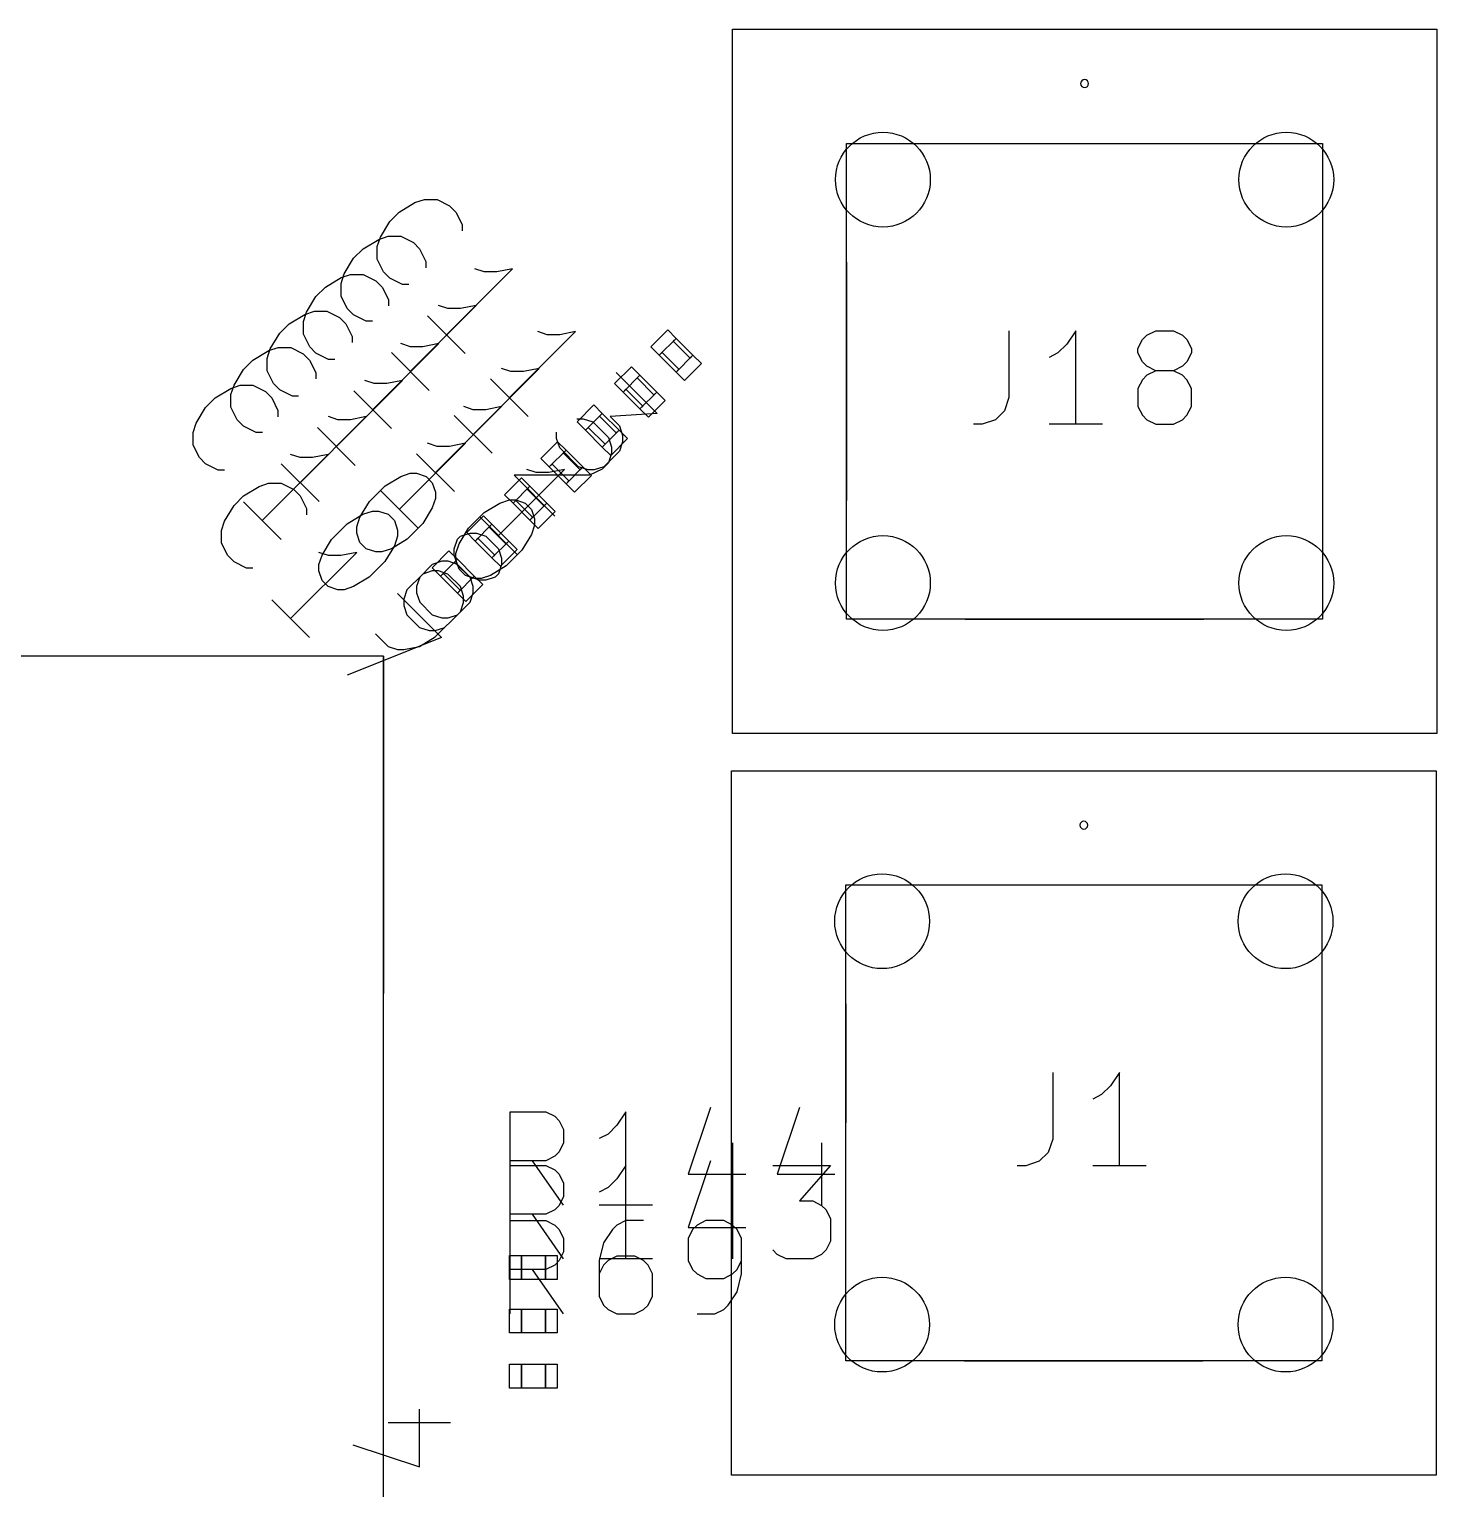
# Model space of a CAD drawing. Header units: millimetres. Extents: x -1 to 260, y -56 to 300.
# Drawn here: x 53.72 to 71.44, y 181.29 to 199.67 of the extents above; entities that cross this region are included whole.
import ezdxf

# ---------------------------------------------------------------- set-up
doc = ezdxf.new("R2010")
doc.units = ezdxf.units.MM
for name, color, linetype, true_color in [('Edge.Cuts', 254, 'CONTINUOUS', 0xd0d2cd), ('F.Fab', 9, 'CONTINUOUS', 0xafafaf), ('F.Silkscreen', 41, 'CONTINUOUS', 0xf2eda1)]:
    doc.layers.add(name, color=color, linetype=linetype, true_color=true_color)

msp = doc.modelspace()

# ---------------------------------------------------------------- linework, layer by layer
at = {"layer": 'Edge.Cuts'}
for centre in [(64.47, 197.78), (69.55, 197.78), (64.47, 192.7), (69.55, 192.7), (64.46, 188.44), (69.54, 188.44), (64.46, 183.36), (69.54, 183.36)]:
    msp.add_circle(centre, 0.5969, dxfattribs=at)
at = {"layer": 'F.Fab', "linetype": 'CONTINUOUS'}
for p, q in [((62.575, 199.675), (71.445, 199.675)), ((62.575, 190.805), (62.575, 199.675)), ((71.445, 199.675), (71.445, 190.805)), ((64.013, 198.237), (70.007, 198.237)), ((64.013, 192.243), (64.013, 198.237)), ((70.007, 198.237), (70.007, 192.243)), ((61.548095, 195.6748), (61.760227, 195.886932)), ((61.866293, 195.780866), (61.654161, 195.568734)), ((61.760227, 195.886932), (61.866293, 195.780866)), ((61.830938, 195.745511), (61.866293, 195.780866)), ((61.866293, 195.780866), (62.078425, 195.568734)), ((61.654161, 195.568734), (61.548095, 195.6748)), ((61.654161, 195.568734), (61.689516, 195.604089)), ((61.689516, 195.604089), (61.901648, 195.391957)), ((62.04307, 195.533379), (61.830938, 195.745511)), ((61.092011, 195.211647), (61.304143, 195.423779)), ((61.304143, 195.423779), (61.410209, 195.317713)), ((61.866293, 195.356602), (61.654161, 195.568734)), ((61.866293, 195.356602), (62.078425, 195.568734)), ((62.184491, 195.462668), (61.972359, 195.250536)), ((62.078425, 195.568734), (62.04307, 195.533379)), ((62.078425, 195.568734), (62.184491, 195.462668)), ((61.410209, 195.317713), (61.198077, 195.105581)), ((61.374854, 195.282358), (61.410209, 195.317713)), ((61.586986, 195.070226), (61.374854, 195.282358)), ((61.410209, 195.317713), (61.622341, 195.105581)), ((61.901648, 195.391957), (61.866293, 195.356602)), ((61.972359, 195.250536), (61.866293, 195.356602)), ((61.198077, 195.105581), (61.092011, 195.211647)), ((61.198077, 195.105581), (61.233432, 195.140936)), ((61.410209, 194.893449), (61.198077, 195.105581)), ((61.233432, 195.140936), (61.445564, 194.928804)), ((61.410209, 194.893449), (61.622341, 195.105581)), ((61.622341, 195.105581), (61.586986, 195.070226)), ((61.622341, 195.105581), (61.728407, 194.999515)), ((60.618248, 194.730812), (60.83038, 194.942944)), ((60.83038, 194.942944), (60.936446, 194.836878)), ((61.445564, 194.928804), (61.410209, 194.893449)), ((61.516275, 194.787383), (61.410209, 194.893449)), ((61.728407, 194.999515), (61.516275, 194.787383)), ((60.724314, 194.624746), (60.618248, 194.730812)), ((60.936446, 194.836878), (60.724314, 194.624746)), ((60.901091, 194.801523), (60.936446, 194.836878)), ((61.113223, 194.589391), (60.901091, 194.801523)), ((60.936446, 194.836878), (61.148578, 194.624746)), ((60.724314, 194.624746), (60.759669, 194.660101)), ((60.936446, 194.412614), (60.724314, 194.624746)), ((60.759669, 194.660101), (60.971801, 194.447969)), ((60.936446, 194.412614), (61.148578, 194.624746)), ((61.254644, 194.51868), (61.042512, 194.306548)), ((61.148578, 194.624746), (61.113223, 194.589391)), ((61.148578, 194.624746), (61.254644, 194.51868)), ((60.162167, 194.267659), (60.374299, 194.479791)), ((60.480365, 194.373725), (60.268233, 194.161593)), ((60.374299, 194.479791), (60.480365, 194.373725)), ((60.44501, 194.33837), (60.480365, 194.373725)), ((60.657142, 194.126238), (60.44501, 194.33837)), ((60.480365, 194.373725), (60.692497, 194.161593)), ((60.971801, 194.447969), (60.936446, 194.412614)), ((61.042512, 194.306548), (60.936446, 194.412614)), ((60.268233, 194.161593), (60.162167, 194.267659)), ((60.268233, 194.161593), (60.303588, 194.196948)), ((60.480365, 193.949461), (60.268233, 194.161593)), ((60.303588, 194.196948), (60.51572, 193.984816)), ((60.480365, 193.949461), (60.692497, 194.161593)), ((60.692497, 194.161593), (60.657142, 194.126238)), ((60.692497, 194.161593), (60.798563, 194.055527)), ((59.706083, 193.811575), (59.918215, 194.023707)), ((59.918215, 194.023707), (60.024281, 193.917641)), ((60.51572, 193.984816), (60.480365, 193.949461)), ((60.586431, 193.843395), (60.480365, 193.949461)), ((60.798563, 194.055527), (60.586431, 193.843395)), ((59.812149, 193.705509), (59.706083, 193.811575)), ((60.024281, 193.917641), (59.812149, 193.705509)), ((59.988926, 193.882286), (60.024281, 193.917641)), ((60.201058, 193.670154), (59.988926, 193.882286)), ((60.024281, 193.917641), (60.236413, 193.705509)), ((59.812149, 193.705509), (59.847504, 193.740864)), ((60.024281, 193.493377), (59.812149, 193.705509)), ((59.847504, 193.740864), (60.059636, 193.528732)), ((60.024281, 193.493377), (60.236413, 193.705509)), ((60.342479, 193.599443), (60.130347, 193.387311)), ((60.236413, 193.705509), (60.201058, 193.670154)), ((60.236413, 193.705509), (60.342479, 193.599443)), ((59.228786, 193.334278), (59.440918, 193.54641)), ((59.546984, 193.440344), (59.334852, 193.228212)), ((59.440918, 193.54641), (59.546984, 193.440344)), ((59.511629, 193.404989), (59.546984, 193.440344)), ((59.723761, 193.192857), (59.511629, 193.404989)), ((59.546984, 193.440344), (59.759116, 193.228212)), ((60.059636, 193.528732), (60.024281, 193.493377)), ((60.130347, 193.387311), (60.024281, 193.493377)), ((59.334852, 193.228212), (59.228786, 193.334278)), ((59.334852, 193.228212), (59.370207, 193.263567)), ((59.546984, 193.01608), (59.334852, 193.228212)), ((59.370207, 193.263567), (59.582339, 193.051435)), ((59.546984, 193.01608), (59.759116, 193.228212)), ((59.759116, 193.228212), (59.723761, 193.192857)), ((59.759116, 193.228212), (59.865182, 193.122146)), ((58.793914, 192.892334), (59.006046, 193.104466)), ((59.006046, 193.104466), (59.112112, 192.9984)), ((59.582339, 193.051435), (59.546984, 193.01608)), ((59.865182, 193.122146), (59.65305, 192.910014)), ((58.89998, 192.786268), (58.793914, 192.892334)), ((59.112112, 192.9984), (58.89998, 192.786268)), ((59.076757, 192.963045), (59.112112, 192.9984)), ((59.288889, 192.750913), (59.076757, 192.963045)), ((59.112112, 192.9984), (59.324244, 192.786268)), ((59.65305, 192.910014), (59.546984, 193.01608)), ((58.89998, 192.786268), (58.935335, 192.821623)), ((59.112112, 192.574136), (58.89998, 192.786268)), ((58.935335, 192.821623), (59.147467, 192.609491)), ((59.112112, 192.574136), (59.324244, 192.786268)), ((59.43031, 192.680202), (59.218178, 192.46807)), ((59.324244, 192.786268), (59.288889, 192.750913)), ((59.324244, 192.786268), (59.43031, 192.680202)), ((59.147467, 192.609491), (59.112112, 192.574136)), ((59.218178, 192.46807), (59.112112, 192.574136)), ((70.007, 192.243), (64.013, 192.243)), ((58.18, 191.78), (41.18, 191.78)), ((58.18, 174.78), (58.18, 191.78)), ((71.445, 190.805), (62.575, 190.805)), ((62.565, 190.335), (71.435, 190.335)), ((62.565, 181.465), (62.565, 190.335)), ((71.435, 190.335), (71.435, 181.465)), ((64.003, 188.897), (69.997, 188.897)), ((64.003, 182.903), (64.003, 188.897)), ((69.997, 188.897), (69.997, 182.903)), ((59.77, 183.93), (59.77, 184.23)), ((59.77, 184.23), (59.92, 184.23)), ((59.92, 184.23), (59.92, 183.93)), ((60.22, 183.93), (60.22, 184.23)), ((60.22, 184.23), (60.37, 184.23)), ((60.37, 184.23), (60.37, 183.93)), ((59.92, 183.93), (59.77, 183.93)), ((60.37, 183.93), (60.22, 183.93)), ((59.77, 183.255), (59.77, 183.555)), ((59.77, 183.555), (59.92, 183.555)), ((59.92, 183.555), (59.92, 183.255)), ((60.22, 183.255), (60.22, 183.555)), ((60.22, 183.555), (60.37, 183.555)), ((60.37, 183.555), (60.37, 183.255)), ((59.92, 183.255), (59.77, 183.255)), ((60.37, 183.255), (60.22, 183.255)), ((59.77, 182.56), (59.77, 182.86)), ((59.77, 182.86), (59.92, 182.86)), ((59.92, 182.86), (59.92, 182.56)), ((60.22, 182.56), (60.22, 182.86)), ((60.22, 182.86), (60.37, 182.86)), ((60.37, 182.86), (60.37, 182.56)), ((69.997, 182.903), (64.003, 182.903)), ((59.92, 182.56), (59.77, 182.56)), ((60.37, 182.56), (60.22, 182.56)), ((71.435, 181.465), (62.565, 181.465))]:
    msp.add_line(p, q, dxfattribs=at)
at = {"layer": 'F.Fab'}
for centre in [(64.47, 197.78), (69.55, 197.78), (64.47, 192.7), (69.55, 192.7), (64.46, 188.44), (69.54, 188.44), (64.46, 183.36), (69.54, 183.36)]:
    msp.add_circle(centre, 0.5969, dxfattribs=at)
at = {"layer": 'F.Silkscreen', "linetype": 'CONTINUOUS'}
for p, q in [((65.51, 198.237), (68.51, 198.237)), ((58.379676, 197.371884), (58.577754, 197.490731)), ((58.577754, 197.490731), (58.696602, 197.530347)), ((58.696602, 197.530347), (58.855065, 197.530347)), ((58.855065, 197.530347), (59.013528, 197.451115)), ((59.013528, 197.451115), (59.092759, 197.371884)), ((58.141981, 197.054958), (58.260828, 197.253036)), ((58.260828, 197.253036), (58.379676, 197.371884)), ((59.092759, 197.371884), (59.171991, 197.213421)), ((58.12167, 197.027576), (58.240518, 197.067192)), ((58.240518, 197.067192), (58.398981, 197.067192)), ((58.398981, 197.067192), (58.557444, 196.98796)), ((59.171991, 197.213421), (59.171991, 197.134189)), ((57.804744, 196.789881), (57.923592, 196.908729)), ((57.923592, 196.908729), (58.12167, 197.027576)), ((58.102365, 196.93611), (58.141981, 197.054958)), ((58.102365, 196.777647), (58.102365, 196.93611)), ((58.557444, 196.98796), (58.636675, 196.908729)), ((58.636675, 196.908729), (58.715907, 196.750266)), ((57.685897, 196.591803), (57.804744, 196.789881)), ((58.181597, 196.619184), (58.102365, 196.777647)), ((58.715907, 196.750266), (58.715907, 196.671034)), ((64.013, 196.74), (64.01, 193.74)), ((70.007, 196.74), (70.007, 193.74)), ((57.449829, 196.427896), (57.647907, 196.546743)), ((57.646281, 196.472955), (57.685897, 196.591803)), ((57.647907, 196.546743), (57.766755, 196.586359)), ((57.766755, 196.586359), (57.925218, 196.586359)), ((57.925218, 196.586359), (58.083681, 196.507127)), ((58.260828, 196.539953), (58.181597, 196.619184)), ((58.419291, 196.460721), (58.260828, 196.539953)), ((58.973912, 195.826869), (59.805843, 196.6588)), ((59.449301, 196.619184), (59.330454, 196.6588)), ((59.607764, 196.619184), (59.449301, 196.619184)), ((59.805843, 196.6588), (59.607764, 196.619184)), ((57.330981, 196.309048), (57.449829, 196.427896)), ((57.646281, 196.314492), (57.646281, 196.472955)), ((58.083681, 196.507127), (58.162912, 196.427896)), ((58.162912, 196.427896), (58.242144, 196.269433)), ((58.498523, 196.460721), (58.419291, 196.460721)), ((57.212134, 196.11097), (57.330981, 196.309048)), ((57.725513, 196.156029), (57.646281, 196.314492)), ((57.804744, 196.076798), (57.725513, 196.156029)), ((58.242144, 196.269433), (58.242144, 196.190201)), ((58.517828, 195.363714), (59.349759, 196.195645)), ((58.993217, 196.156029), (58.87437, 196.195645)), ((59.15168, 196.156029), (58.993217, 196.156029)), ((59.349759, 196.195645), (59.15168, 196.156029)), ((56.8749, 195.845893), (56.993748, 195.964741)), ((56.993748, 195.964741), (57.191826, 196.083588)), ((57.172518, 195.992122), (57.212134, 196.11097)), ((57.172518, 195.833659), (57.172518, 195.992122)), ((57.191826, 196.083588), (57.310674, 196.123204)), ((57.310674, 196.123204), (57.469137, 196.123204)), ((57.469137, 196.123204), (57.6276, 196.043972)), ((57.6276, 196.043972), (57.706831, 195.964741)), ((57.706831, 195.964741), (57.786063, 195.806278)), ((57.963207, 195.997566), (57.804744, 196.076798)), ((58.042439, 195.997566), (57.963207, 195.997566)), ((59.211607, 195.589175), (58.736217, 196.064564)), ((56.756053, 195.647815), (56.8749, 195.845893)), ((57.25175, 195.675196), (57.172518, 195.833659)), ((57.786063, 195.806278), (57.786063, 195.727046)), ((59.766227, 195.034554), (60.598158, 195.866485)), ((60.241616, 195.826869), (60.122769, 195.866485)), ((60.400079, 195.826869), (60.241616, 195.826869)), ((60.598158, 195.866485), (60.400079, 195.826869)), ((66.057572, 195.877103), (66.057572, 195.036726)), ((66.897949, 195.877103), (66.785899, 195.709028)), ((66.897949, 194.700575), (66.897949, 195.877103)), ((67.738326, 195.765053), (67.794351, 195.821078)), ((67.794351, 195.821078), (67.906402, 195.877103)), ((67.906402, 195.877103), (68.130502, 195.877103)), ((68.130502, 195.877103), (68.242553, 195.821078)), ((68.242553, 195.821078), (68.298578, 195.765053)), ((56.537664, 195.508657), (56.735742, 195.627504)), ((56.716437, 195.528967), (56.756053, 195.647815)), ((56.735742, 195.627504), (56.85459, 195.66712)), ((56.85459, 195.66712), (57.013053, 195.66712)), ((57.013053, 195.66712), (57.171516, 195.587888)), ((57.330981, 195.595965), (57.25175, 195.675196)), ((57.489444, 195.516733), (57.330981, 195.595965)), ((58.044065, 194.882881), (58.875996, 195.714812)), ((58.755523, 195.12602), (58.280133, 195.601409)), ((58.519454, 195.675196), (58.400607, 195.714812)), ((58.677917, 195.675196), (58.519454, 195.675196)), ((58.875996, 195.714812), (58.677917, 195.675196)), ((66.673848, 195.596978), (66.561798, 195.540953)), ((66.785899, 195.709028), (66.673848, 195.596978)), ((67.682301, 195.653003), (67.738326, 195.765053)), ((67.682301, 195.596978), (67.682301, 195.653003)), ((67.738326, 195.484927), (67.682301, 195.596978)), ((68.298578, 195.765053), (68.354603, 195.653003)), ((68.354603, 195.596978), (68.298578, 195.484927)), ((68.354603, 195.653003), (68.354603, 195.596978)), ((56.418816, 195.389809), (56.537664, 195.508657)), ((56.716437, 195.370504), (56.716437, 195.528967)), ((57.171516, 195.587888), (57.250747, 195.508657)), ((57.250747, 195.508657), (57.329979, 195.350194)), ((57.568676, 195.516733), (57.489444, 195.516733)), ((67.794351, 195.428902), (67.738326, 195.484927)), ((67.906402, 195.372877), (67.794351, 195.428902)), ((68.242553, 195.428902), (68.130502, 195.372877)), ((68.298578, 195.484927), (68.242553, 195.428902)), ((56.299969, 195.191731), (56.418816, 195.389809)), ((56.795669, 195.212041), (56.716437, 195.370504)), ((57.329979, 195.350194), (57.329979, 195.270962)), ((57.587984, 194.419726), (58.419915, 195.251657)), ((58.063373, 195.212041), (57.944526, 195.251657)), ((58.419915, 195.251657), (58.221836, 195.212041)), ((59.310143, 194.571399), (60.142074, 195.40333)), ((60.003922, 194.796859), (59.528533, 195.272248)), ((59.785532, 195.363714), (59.666685, 195.40333)), ((59.943995, 195.363714), (59.785532, 195.363714)), ((60.142074, 195.40333), (59.943995, 195.363714)), ((61.113163, 195.35148), (61.628168, 194.836475)), ((67.738326, 195.260827), (67.682301, 195.148777)), ((67.794351, 195.316852), (67.738326, 195.260827)), ((67.906402, 195.372877), (67.794351, 195.316852)), ((68.130502, 195.372877), (67.906402, 195.372877)), ((68.242553, 195.316852), (68.130502, 195.372877)), ((68.298578, 195.260827), (68.242553, 195.316852)), ((68.354603, 195.148777), (68.298578, 195.260827)), ((56.060367, 195.03136), (56.258445, 195.150207)), ((56.258445, 195.150207), (56.377293, 195.189823)), ((56.260353, 195.072883), (56.299969, 195.191731)), ((56.260353, 194.91442), (56.260353, 195.072883)), ((56.377293, 195.189823), (56.535756, 195.189823)), ((56.535756, 195.189823), (56.694219, 195.110591)), ((56.694219, 195.110591), (56.77345, 195.03136)), ((56.8749, 195.13281), (56.795669, 195.212041)), ((57.033363, 195.053578), (56.8749, 195.13281)), ((57.112595, 195.053578), (57.033363, 195.053578)), ((58.28176, 194.645187), (57.80637, 195.120576)), ((58.221836, 195.212041), (58.063373, 195.212041)), ((67.682301, 195.148777), (67.682301, 194.924676)), ((68.354603, 194.924676), (68.354603, 195.148777)), ((55.822672, 194.714434), (55.941519, 194.912512)), ((55.941519, 194.912512), (56.060367, 195.03136)), ((56.339585, 194.755957), (56.260353, 194.91442)), ((56.77345, 195.03136), (56.852682, 194.872897)), ((56.852682, 194.872897), (56.852682, 194.793665)), ((58.83638, 194.090566), (59.668311, 194.922497)), ((59.311769, 194.882881), (59.192922, 194.922497)), ((59.470232, 194.882881), (59.311769, 194.882881)), ((59.668311, 194.922497), (59.470232, 194.882881)), ((66.001547, 194.868651), (65.889497, 194.756601)), ((66.057572, 195.036726), (66.001547, 194.868651)), ((67.682301, 194.924676), (67.738326, 194.812626)), ((68.298578, 194.812626), (68.354603, 194.924676)), ((55.783056, 194.595586), (55.822672, 194.714434)), ((56.418816, 194.676726), (56.339585, 194.755957)), ((56.577279, 194.597494), (56.418816, 194.676726)), ((57.1319, 193.963642), (57.963831, 194.795573)), ((57.607289, 194.755957), (57.488442, 194.795573)), ((57.765752, 194.755957), (57.607289, 194.755957)), ((57.963831, 194.795573), (57.765752, 194.755957)), ((59.547838, 194.333704), (59.072449, 194.809093)), ((60.617463, 194.769478), (60.696695, 194.769478)), ((60.696695, 194.769478), (60.815542, 194.729862)), ((60.815542, 194.729862), (61.013621, 194.531783)), ((61.628168, 194.836475), (61.033932, 194.796859)), ((61.033932, 194.796859), (61.152779, 194.678012)), ((61.152779, 194.678012), (61.192395, 194.559165)), ((65.721421, 194.700575), (65.609371, 194.700575)), ((65.889497, 194.756601), (65.721421, 194.700575)), ((67.2341, 194.700575), (66.561798, 194.700575)), ((67.738326, 194.812626), (67.794351, 194.756601)), ((67.794351, 194.756601), (67.906402, 194.700575)), ((67.906402, 194.700575), (68.130502, 194.700575)), ((68.130502, 194.700575), (68.242553, 194.756601)), ((68.242553, 194.756601), (68.298578, 194.812626)), ((55.783056, 194.437123), (55.783056, 194.595586)), ((56.656511, 194.597494), (56.577279, 194.597494)), ((57.825679, 194.182032), (57.350289, 194.657421)), ((60.360464, 194.519549), (60.360464, 194.59878)), ((60.40008, 194.400702), (60.360464, 194.519549)), ((61.013621, 194.531783), (61.053237, 194.412936)), ((61.192395, 194.559165), (61.192395, 194.479933)), ((55.862288, 194.27866), (55.783056, 194.437123)), ((56.654603, 193.486345), (57.486534, 194.318276)), ((57.129992, 194.27866), (57.011145, 194.318276)), ((57.486534, 194.318276), (57.288455, 194.27866)), ((58.380299, 193.627411), (59.21223, 194.459342)), ((59.074075, 193.852871), (58.598686, 194.32826)), ((58.855688, 194.419726), (58.736841, 194.459342)), ((59.014151, 194.419726), (58.855688, 194.419726)), ((59.21223, 194.459342), (59.014151, 194.419726)), ((60.637774, 194.163007), (60.40008, 194.400702)), ((61.152779, 194.361086), (60.9547, 194.163007)), ((61.053237, 194.333704), (61.013621, 194.214857)), ((61.053237, 194.412936), (61.053237, 194.333704)), ((61.192395, 194.479933), (61.152779, 194.361086)), ((55.941519, 194.199429), (55.862288, 194.27866)), ((56.099982, 194.120197), (55.941519, 194.199429)), ((57.369595, 193.725948), (56.894205, 194.201337)), ((57.288455, 194.27866), (57.129992, 194.27866)), ((59.628696, 193.298251), (60.460626, 194.130181)), ((60.104085, 194.090566), (59.985237, 194.130181)), ((60.460626, 194.130181), (60.262548, 194.090566)), ((60.756621, 194.123391), (60.637774, 194.163007)), ((60.934389, 194.135625), (60.775926, 194.056394)), ((60.9547, 194.163007), (60.835853, 194.123391)), ((61.013621, 194.214857), (60.934389, 194.135625)), ((56.179214, 194.120197), (56.099982, 194.120197)), ((56.615889, 193.91595), (56.734736, 193.955565)), ((56.734736, 193.955565), (56.893199, 193.955565)), ((56.893199, 193.955565), (57.051662, 193.876334)), ((58.201526, 193.924026), (58.399604, 194.042874)), ((58.399604, 194.042874), (58.518452, 194.082489)), ((58.518452, 194.082489), (58.597683, 194.082489)), ((58.597683, 194.082489), (58.71653, 194.042874)), ((58.71653, 194.042874), (58.795762, 193.963642)), ((58.795762, 193.963642), (58.835378, 193.844795)), ((60.775926, 194.056394), (59.825148, 194.056394)), ((59.825148, 194.056394), (60.340153, 193.541389)), ((60.262548, 194.090566), (60.104085, 194.090566)), ((60.835853, 194.123391), (60.756621, 194.123391)), ((56.298963, 193.678255), (56.41781, 193.797102)), ((56.41781, 193.797102), (56.615889, 193.91595)), ((57.051662, 193.876334), (57.130894, 193.797102)), ((57.130894, 193.797102), (57.210125, 193.638639)), ((58.003447, 193.725947), (58.201526, 193.924026)), ((58.617994, 193.389716), (58.142605, 193.865105)), ((58.835378, 193.765563), (58.795762, 193.646716)), ((58.835378, 193.844795), (58.835378, 193.765563)), ((56.180115, 193.480176), (56.298963, 193.678255)), ((56.892298, 193.248651), (56.416908, 193.72404)), ((57.210125, 193.638639), (57.210125, 193.559408)), ((57.8846, 193.527869), (58.003447, 193.725947)), ((57.922307, 193.565577), (58.041155, 193.605192)), ((58.041155, 193.605192), (58.120386, 193.605192)), ((58.120386, 193.605192), (58.239233, 193.565577)), ((58.795762, 193.646716), (58.676915, 193.448637)), ((59.251846, 193.389716), (59.449925, 193.587795)), ((59.449925, 193.587795), (59.648004, 193.706642)), ((59.648004, 193.706642), (59.766851, 193.746258)), ((59.766851, 193.746258), (59.846082, 193.746258)), ((59.846082, 193.746258), (59.96493, 193.706642)), ((59.96493, 193.706642), (60.044161, 193.627411)), ((60.044161, 193.627411), (60.083777, 193.508563)), ((56.1405, 193.361329), (56.180115, 193.480176)), ((57.52615, 193.24865), (57.724229, 193.446729)), ((57.724229, 193.446729), (57.922307, 193.565577)), ((57.844984, 193.409021), (57.8846, 193.527869)), ((57.844984, 193.32979), (57.844984, 193.409021)), ((58.239233, 193.565577), (58.318465, 193.486345)), ((58.318465, 193.486345), (58.358081, 193.367498)), ((58.676915, 193.448637), (58.478836, 193.250558)), ((59.132999, 193.191637), (59.251846, 193.389716)), ((59.86639, 193.060556), (59.391001, 193.535945)), ((60.083777, 193.429332), (60.044161, 193.310485)), ((60.083777, 193.508563), (60.083777, 193.429332)), ((56.1405, 193.202866), (56.1405, 193.361329)), ((57.407303, 193.050572), (57.52615, 193.24865)), ((57.8846, 193.210943), (57.844984, 193.32979)), ((57.963831, 193.131711), (57.8846, 193.210943)), ((58.478836, 193.250558), (58.280757, 193.131711)), ((58.358081, 193.288266), (58.318465, 193.169419)), ((58.358081, 193.367498), (58.358081, 193.288266)), ((59.073072, 193.131711), (59.112688, 193.250558)), ((59.112688, 193.250558), (59.152304, 193.290174)), ((59.152304, 193.290174), (59.271151, 193.32979)), ((59.271151, 193.32979), (59.350383, 193.32979)), ((59.350383, 193.32979), (59.46923, 193.290174)), ((59.46923, 193.290174), (59.627693, 193.131711)), ((60.044161, 193.310485), (59.925314, 193.112406)), ((56.219731, 193.044403), (56.1405, 193.202866)), ((56.298963, 192.965171), (56.219731, 193.044403)), ((57.012046, 192.252088), (57.843977, 193.084019)), ((57.367687, 192.931724), (57.407303, 193.050572)), ((57.487435, 193.044403), (57.368588, 193.084019)), ((57.645898, 193.044403), (57.487435, 193.044403)), ((57.843977, 193.084019), (57.645898, 193.044403)), ((58.082678, 193.092095), (57.963831, 193.131711)), ((58.16191, 193.092095), (58.082678, 193.092095)), ((58.280757, 193.131711), (58.16191, 193.092095)), ((58.318465, 193.169419), (58.199618, 192.97134)), ((59.073072, 193.052479), (59.073072, 193.131711)), ((59.112688, 192.933632), (59.073072, 193.052479)), ((59.093383, 193.07279), (59.132999, 193.191637)), ((59.093383, 192.993559), (59.093383, 193.07279)), ((59.627693, 193.131711), (59.667309, 193.012864)), ((59.925314, 193.112406), (59.727235, 192.914327)), ((56.457426, 192.88594), (56.298963, 192.965171)), ((56.536657, 192.88594), (56.457426, 192.88594)), ((57.367687, 192.852493), (57.367687, 192.931724)), ((57.407303, 192.733646), (57.367687, 192.852493)), ((58.199618, 192.97134), (58.001539, 192.773261)), ((58.795762, 192.933632), (58.637299, 192.775169)), ((58.793854, 192.852493), (58.675007, 192.812877)), ((58.873086, 192.852493), (58.793854, 192.852493)), ((58.914609, 192.973248), (58.795762, 192.933632)), ((58.991933, 192.812877), (58.873086, 192.852493)), ((58.993841, 192.973248), (58.914609, 192.973248)), ((59.112688, 192.933632), (58.993841, 192.973248)), ((59.132999, 192.874711), (59.093383, 192.993559)), ((59.271151, 192.775169), (59.112688, 192.933632)), ((59.21223, 192.79548), (59.132999, 192.874711)), ((59.727235, 192.914327), (59.529156, 192.79548)), ((59.667309, 192.933632), (59.627693, 192.814785)), ((59.667309, 193.012864), (59.667309, 192.933632)), ((57.486534, 192.654414), (57.407303, 192.733646)), ((57.605381, 192.614798), (57.486534, 192.654414)), ((57.80346, 192.654414), (57.684613, 192.614798)), ((58.001539, 192.773261), (57.80346, 192.654414)), ((58.675007, 192.812877), (58.476928, 192.614798)), ((58.637299, 192.775169), (58.597683, 192.656322)), ((58.597683, 192.656322), (58.597683, 192.57709)), ((59.150396, 192.654414), (58.991933, 192.812877)), ((59.190012, 192.535567), (59.150396, 192.654414)), ((59.331078, 192.755864), (59.21223, 192.79548)), ((59.389998, 192.735553), (59.271151, 192.775169)), ((59.310767, 192.656322), (59.271151, 192.775169)), ((59.310767, 192.57709), (59.310767, 192.656322)), ((59.410309, 192.755864), (59.331078, 192.755864)), ((59.46923, 192.735553), (59.389998, 192.735553)), ((59.529156, 192.79548), (59.410309, 192.755864)), ((59.588077, 192.775169), (59.46923, 192.735553)), ((59.627693, 192.814785), (59.588077, 192.775169)), ((57.249741, 192.014393), (56.774352, 192.489782)), ((57.684613, 192.614798), (57.605381, 192.614798)), ((58.358982, 192.569014), (58.913603, 192.014393)), ((58.476928, 192.614798), (58.437312, 192.495951)), ((58.437312, 192.495951), (58.437312, 192.416719)), ((58.597683, 192.57709), (58.637299, 192.458243)), ((59.190012, 192.456335), (59.190012, 192.535567)), ((59.271151, 192.458243), (59.310767, 192.57709)), ((58.437312, 192.416719), (58.476928, 192.297872)), ((58.476928, 192.297872), (58.635391, 192.139409)), ((58.637299, 192.458243), (58.795762, 192.29978)), ((58.795762, 192.29978), (58.914609, 192.260164)), ((58.83347, 192.020562), (59.150396, 192.337488)), ((58.993841, 192.260164), (59.112688, 192.29978)), ((59.112688, 192.29978), (59.271151, 192.458243)), ((59.150396, 192.337488), (59.190012, 192.456335)), ((58.635391, 192.139409), (58.754238, 192.099793)), ((58.83347, 192.099793), (58.952317, 192.139409)), ((58.914609, 192.260164), (58.993841, 192.260164)), ((65.51, 192.24), (68.51, 192.243)), ((58.913603, 192.014393), (57.72513, 191.539004)), ((58.080771, 192.060178), (58.239234, 191.901715)), ((58.635391, 191.901715), (58.83347, 192.020562)), ((58.754238, 192.099793), (58.83347, 192.099793)), ((58.18, 191.78), (53.93, 191.78)), ((58.18, 191.78), (58.18, 187.53)), ((58.239234, 191.901715), (58.358081, 191.862099)), ((58.358081, 191.862099), (58.437312, 191.862099)), ((58.437312, 191.862099), (58.635391, 191.901715)), ((65.5, 188.897), (68.5, 188.897)), ((64.003, 187.4), (64, 184.4)), ((69.997, 187.4), (69.997, 184.4)), ((66.607824, 186.537103), (66.607824, 185.696726)), ((67.448201, 186.537103), (67.336151, 186.369028)), ((67.448201, 185.360575), (67.448201, 186.537103)), ((67.2241, 186.256978), (67.11205, 186.200953)), ((67.336151, 186.369028), (67.2241, 186.256978)), ((59.776619, 184.863844), (59.776619, 186.040372)), ((59.776619, 186.040372), (60.22482, 186.040372)), ((60.22482, 186.040372), (60.336871, 185.984347)), ((61.233273, 186.040372), (61.121223, 185.872297)), ((61.233273, 184.863844), (61.233273, 186.040372)), ((62.297751, 186.096398), (62.017625, 185.25602)), ((63.418254, 186.096398), (63.138128, 185.25602)), ((60.336871, 185.984347), (60.392896, 185.928322)), ((60.392896, 185.928322), (60.448921, 185.816272)), ((61.121223, 185.872297), (61.009172, 185.760247)), ((60.448921, 185.816272), (60.448921, 185.648196)), ((61.009172, 185.760247), (60.897122, 185.704222)), ((66.607824, 185.696726), (66.551799, 185.528651)), ((60.392896, 185.536146), (60.336871, 185.480121)), ((60.448921, 185.648196), (60.392896, 185.536146)), ((62.577877, 185.648196), (62.577877, 184.863844)), ((63.69838, 185.648196), (63.69838, 184.863844)), ((66.551799, 185.528651), (66.439749, 185.416601)), ((60.22482, 185.424096), (59.776619, 185.424096)), ((59.776619, 184.188844), (59.776619, 185.365372)), ((59.776619, 185.365372), (60.22482, 185.365372)), ((60.448921, 184.863844), (60.056745, 185.424096)), ((60.336871, 185.480121), (60.22482, 185.424096)), ((60.22482, 185.365372), (60.336871, 185.309347)), ((60.336871, 185.309347), (60.392896, 185.253322)), ((61.233273, 185.365372), (61.121223, 185.197297)), ((61.233273, 184.188844), (61.233273, 185.365372)), ((62.297751, 185.421398), (62.017625, 184.58102)), ((63.082103, 185.365372), (63.81043, 185.365372)), ((63.81043, 185.365372), (63.418254, 184.917171)), ((66.271673, 185.360575), (66.159623, 185.360575)), ((66.439749, 185.416601), (66.271673, 185.360575)), ((67.784352, 185.360575), (67.11205, 185.360575)), ((60.392896, 185.253322), (60.448921, 185.141272)), ((60.448921, 185.141272), (60.448921, 184.973196)), ((61.121223, 185.197297), (61.009172, 185.085247)), ((62.017625, 185.25602), (62.745952, 185.25602)), ((63.138128, 185.25602), (63.866455, 185.25602)), ((60.448921, 184.973196), (60.392896, 184.861146)), ((61.009172, 185.085247), (60.897122, 185.029222)), ((62.577877, 184.973196), (62.577877, 184.188844)), ((60.336871, 184.805121), (60.22482, 184.749096)), ((60.392896, 184.861146), (60.336871, 184.805121)), ((61.569424, 184.863844), (60.897122, 184.863844)), ((63.418254, 184.917171), (63.586329, 184.917171)), ((63.586329, 184.917171), (63.69838, 184.861146)), ((63.69838, 184.861146), (63.754405, 184.805121)), ((63.754405, 184.805121), (63.81043, 184.693071)), ((60.22482, 184.749096), (59.776619, 184.749096)), ((59.776619, 183.493844), (59.776619, 184.670372)), ((59.776619, 184.670372), (60.22482, 184.670372)), ((60.448921, 184.188844), (60.056745, 184.749096)), ((60.22482, 184.670372), (60.336871, 184.614347)), ((60.336871, 184.614347), (60.392896, 184.558322)), ((61.121223, 184.614347), (61.065198, 184.558322)), ((61.233273, 184.670372), (61.121223, 184.614347)), ((61.457374, 184.670372), (61.233273, 184.670372)), ((62.017625, 184.58102), (62.745952, 184.58102)), ((62.129675, 184.614347), (62.07365, 184.558322)), ((62.241726, 184.670372), (62.129675, 184.614347)), ((62.465826, 184.670372), (62.241726, 184.670372)), ((62.577877, 184.614347), (62.465826, 184.670372)), ((62.633902, 184.558322), (62.577877, 184.614347)), ((63.81043, 184.693071), (63.81043, 184.412945)), ((60.392896, 184.558322), (60.448921, 184.446272)), ((60.448921, 184.446272), (60.448921, 184.278196)), ((60.953147, 184.390247), (60.897122, 184.166146)), ((61.065198, 184.558322), (60.953147, 184.390247)), ((62.07365, 184.558322), (62.017625, 184.446272)), ((62.017625, 184.446272), (62.017625, 184.166146)), ((62.689927, 184.446272), (62.633902, 184.558322)), ((62.689927, 183.998071), (62.689927, 184.446272)), ((63.81043, 184.412945), (63.754405, 184.300895)), ((59.92, 183.93), (59.92, 184.23)), ((59.92, 184.23), (60.22, 184.23)), ((60.22, 184.23), (60.22, 183.93)), ((60.448921, 184.278196), (60.392896, 184.166146)), ((61.121223, 184.222171), (61.009172, 184.166146)), ((61.345323, 184.222171), (61.121223, 184.222171)), ((61.457374, 184.166146), (61.345323, 184.222171)), ((63.138128, 184.24487), (63.082103, 184.300895)), ((63.250178, 184.188844), (63.138128, 184.24487)), ((63.69838, 184.24487), (63.586329, 184.188844)), ((63.754405, 184.300895), (63.69838, 184.24487)), ((60.22482, 184.054096), (59.776619, 184.054096)), ((60.448921, 183.493844), (60.056745, 184.054096)), ((60.336871, 184.110121), (60.22482, 184.054096)), ((60.392896, 184.166146), (60.336871, 184.110121)), ((61.569424, 184.188844), (60.897122, 184.188844)), ((60.897122, 184.166146), (60.897122, 183.717945)), ((60.953147, 184.110121), (60.897122, 183.998071)), ((61.009172, 184.166146), (60.953147, 184.110121)), ((61.513399, 184.110121), (61.457374, 184.166146)), ((61.569424, 183.998071), (61.513399, 184.110121)), ((62.017625, 184.166146), (62.07365, 184.054096)), ((62.07365, 184.054096), (62.129675, 183.998071)), ((62.577877, 183.998071), (62.633902, 184.054096)), ((62.633902, 184.054096), (62.689927, 184.166146)), ((63.586329, 184.188844), (63.250178, 184.188844)), ((60.22, 183.93), (59.92, 183.93)), ((61.569424, 183.717945), (61.569424, 183.998071)), ((62.129675, 183.998071), (62.241726, 183.942046)), ((62.241726, 183.942046), (62.465826, 183.942046)), ((62.465826, 183.942046), (62.577877, 183.998071)), ((62.633902, 183.77397), (62.689927, 183.998071)), ((60.897122, 183.717945), (60.953147, 183.605895)), ((61.513399, 183.605895), (61.569424, 183.717945)), ((62.521851, 183.605895), (62.633902, 183.77397)), ((59.92, 183.255), (59.92, 183.555)), ((59.92, 183.555), (60.22, 183.555)), ((60.22, 183.555), (60.22, 183.255)), ((60.953147, 183.605895), (61.009172, 183.54987)), ((61.009172, 183.54987), (61.121223, 183.493844)), ((61.121223, 183.493844), (61.345323, 183.493844)), ((61.345323, 183.493844), (61.457374, 183.54987)), ((61.457374, 183.54987), (61.513399, 183.605895)), ((62.129675, 183.493844), (62.353776, 183.493844)), ((62.353776, 183.493844), (62.465826, 183.54987)), ((62.465826, 183.54987), (62.521851, 183.605895)), ((60.22, 183.255), (59.92, 183.255)), ((59.92, 182.56), (59.92, 182.86)), ((59.92, 182.86), (60.22, 182.86)), ((60.22, 182.86), (60.22, 182.56)), ((65.5, 182.9), (68.5, 182.903)), ((60.22, 182.56), (59.92, 182.56)), ((58.633979, 181.567122), (58.633979, 182.295449)), ((58.241803, 182.127374), (59.026155, 182.127374)), ((57.793602, 181.847248), (58.633979, 181.567122))]:
    msp.add_line(p, q, dxfattribs=at)
at = {"layer": 'F.Silkscreen'}
for centre in [(64.47, 197.78), (69.55, 197.78), (64.47, 192.7), (69.55, 192.7), (64.46, 188.44), (69.54, 188.44), (64.46, 183.36), (69.54, 183.36)]:
    msp.add_circle(centre, 0.5969, dxfattribs=at)
for centre, start, end in [((67.01, 198.99), -270, -90), ((67.01, 198.99), -90, 90), ((67, 189.65), -270, -90), ((67, 189.65), -90, 90)]:
    msp.add_arc(centre, 0.05, start, end, dxfattribs=at)

doc.saveas('drawing.dxf')
